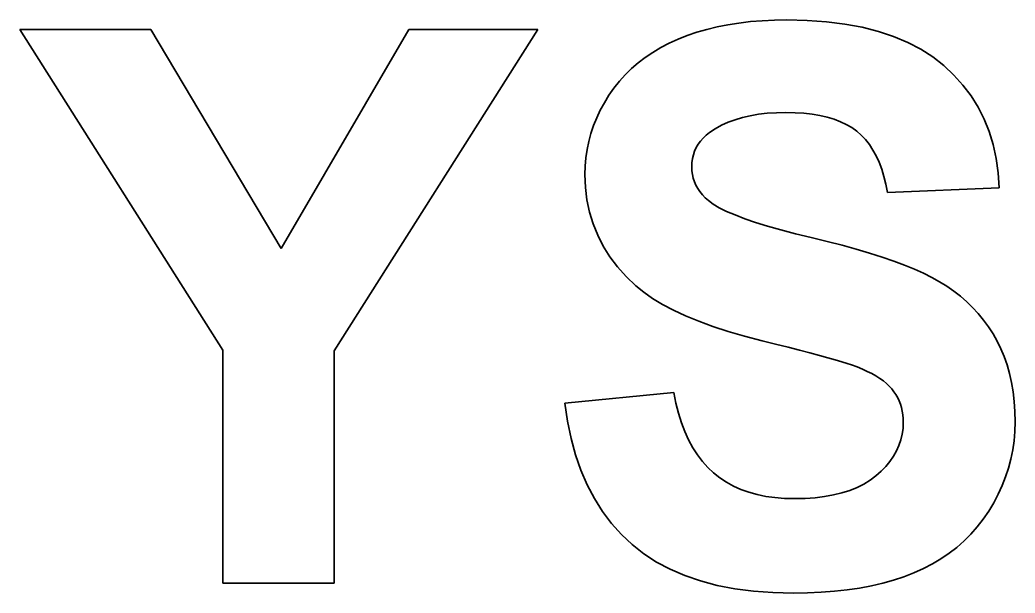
# Model space of a CAD drawing. Extents: x 23 to 417, y 3 to 294.
# Drawn here: x 213.307 to 214.745, y 106.909 to 107.737 of the extents above; entities that cross this region are included whole.
import ezdxf

# ---------------------------------------------------------------- set-up
doc = ezdxf.new("R2010")
doc.units = 0
doc.layers.get('0').update_dxf_attribs({"lineweight": 13})

# ---------------------------------------------------------------- blocks, each defined once
blk = doc.blocks.new('BLOCK4760')
at = {"color": 7, "lineweight": 35, "ltscale": 0.001921}
blk.add_line((-33.161, 42.0592), (-33.0863, 42.0773), dxfattribs=at)
at = {"color": 7, "lineweight": 35, "ltscale": 0.001972}
blk.add_line((-33.0863, 42.0773), (-33.0089, 42.0926), dxfattribs=at)
at = {"color": 7, "lineweight": 35, "ltscale": 0.002026}
blk.add_line((-33.0089, 42.0926), (-32.9289, 42.1051), dxfattribs=at)
at = {"color": 7, "lineweight": 35, "ltscale": 0.002084}
blk.add_line((-32.9289, 42.1051), (-32.8461, 42.1149), dxfattribs=at)
at = {"color": 7, "lineweight": 35, "ltscale": 0.002144}
blk.add_line((-32.8461, 42.1149), (-32.7606, 42.1218), dxfattribs=at)
at = {"color": 7, "lineweight": 35, "ltscale": 0.002207}
blk.add_line((-32.7606, 42.1218), (-32.6724, 42.126), dxfattribs=at)
at = {"color": 7, "lineweight": 35, "ltscale": 0.002272}
blk.add_line((-32.6724, 42.126), (-32.5816, 42.1274), dxfattribs=at)
at = {"color": 7, "lineweight": 35, "ltscale": 0.003673}
blk.add_line((-32.5816, 42.1274), (-32.4347, 42.1241), dxfattribs=at)
at = {"color": 7, "lineweight": 35, "ltscale": 0.003495}
blk.add_line((-32.4347, 42.1241), (-32.2952, 42.1142), dxfattribs=at)
at = {"color": 7, "lineweight": 35, "ltscale": 0.003325}
blk.add_line((-32.2952, 42.1142), (-32.1632, 42.0977), dxfattribs=at)
at = {"color": 7, "lineweight": 35, "ltscale": 0.003167}
blk.add_line((-32.1632, 42.0977), (-32.0387, 42.0746), dxfattribs=at)
at = {"color": 7, "lineweight": 35, "ltscale": 0.00302}
blk.add_line((-32.0387, 42.0746), (-31.9216, 42.0449), dxfattribs=at)
at = {"color": 7, "lineweight": 35, "ltscale": 0.02367}
blk.add_line((-38.1232, 42.0592), (-37.1764, 42.0592), dxfattribs=at)
at = {"color": 7, "lineweight": 35, "ltscale": 0.068525}
blk.add_line((-36.658, 39.7427), (-38.1232, 42.0592), dxfattribs=at)
at = {"color": 7, "lineweight": 35, "ltscale": 0.046034}
blk.add_line((-37.1764, 42.0592), (-36.235, 40.4767), dxfattribs=at)
at = {"color": 7, "lineweight": 35, "ltscale": 0.045791}
blk.add_line((-36.235, 40.4767), (-35.3128, 42.0592), dxfattribs=at)
at = {"color": 7, "lineweight": 35, "ltscale": 0.068713}
blk.add_line((-34.3824, 42.0592), (-35.8531, 39.7372), dxfattribs=at)
at = {"color": 7, "lineweight": 35, "ltscale": 0.023261}
blk.add_line((-35.3128, 42.0592), (-34.3824, 42.0592), dxfattribs=at)
at = {"color": 7, "lineweight": 35, "ltscale": 0.001751}
blk.add_line((-33.4324, 41.9592), (-33.3687, 41.9883), dxfattribs=at)
at = {"color": 7, "lineweight": 35, "ltscale": 0.00179}
blk.add_line((-33.3687, 41.9883), (-33.3022, 42.0147), dxfattribs=at)
at = {"color": 7, "lineweight": 35, "ltscale": 0.00183}
blk.add_line((-33.3022, 42.0147), (-33.2329, 42.0384), dxfattribs=at)
at = {"color": 7, "lineweight": 35, "ltscale": 0.001873}
blk.add_line((-33.2329, 42.0384), (-33.161, 42.0592), dxfattribs=at)
at = {"color": 7, "lineweight": 35, "ltscale": 0.002888}
blk.add_line((-31.9216, 42.0449), (-31.812, 42.0086), dxfattribs=at)
at = {"color": 7, "lineweight": 35, "ltscale": 0.002771}
blk.add_line((-31.812, 42.0086), (-31.7098, 41.9656), dxfattribs=at)
at = {"color": 7, "lineweight": 35, "ltscale": 0.001674}
blk.add_line((-33.5506, 41.8933), (-33.4931, 41.9275), dxfattribs=at)
at = {"color": 7, "lineweight": 35, "ltscale": 0.00171}
blk.add_line((-33.4931, 41.9275), (-33.4324, 41.9592), dxfattribs=at)
at = {"color": 7, "lineweight": 35, "ltscale": 0.002673}
blk.add_line((-31.7098, 41.9656), (-31.615, 41.9161), dxfattribs=at)
at = {"color": 7, "lineweight": 35, "ltscale": 0.002594}
blk.add_line((-31.615, 41.9161), (-31.5277, 41.86), dxfattribs=at)
at = {"color": 7, "lineweight": 35, "ltscale": 0.001618}
blk.add_line((-33.6566, 41.8174), (-33.6051, 41.8566), dxfattribs=at)
at = {"color": 7, "lineweight": 35, "ltscale": 0.001643}
blk.add_line((-33.6051, 41.8566), (-33.5506, 41.8933), dxfattribs=at)
at = {"color": 7, "lineweight": 35, "ltscale": 0.002539}
for p, q in [((-31.5277, 41.86), (-31.4479, 41.7973)), ((-31.0921, 41.2268), (-31.0702, 41.1276))]:
    blk.add_line(p, q, dxfattribs=at)
at = {"color": 7, "lineweight": 35, "ltscale": 0.001585}
blk.add_line((-33.7504, 41.7313), (-33.705, 41.7756), dxfattribs=at)
at = {"color": 7, "lineweight": 35, "ltscale": 0.001599}
blk.add_line((-33.705, 41.7756), (-33.6566, 41.8174), dxfattribs=at)
at = {"color": 7, "lineweight": 35, "ltscale": 0.002489}
blk.add_line((-31.4479, 41.7973), (-31.3754, 41.729), dxfattribs=at)
at = {"color": 7, "lineweight": 35, "ltscale": 0.001578}
blk.add_line((-33.7926, 41.6844), (-33.7504, 41.7313), dxfattribs=at)
at = {"color": 7, "lineweight": 35, "ltscale": 0.002442}
blk.add_line((-31.3754, 41.729), (-31.3101, 41.6564), dxfattribs=at)
at = {"color": 7, "lineweight": 35, "ltscale": 0.001582}
for p, q in [((-33.8681, 41.5831), (-33.8319, 41.635)), ((-31.5352, 40.2679), (-31.4799, 40.2371)), ((-32.2866, 39.6878), (-32.3476, 39.7045))]:
    blk.add_line(p, q, dxfattribs=at)
at = {"color": 7, "lineweight": 35, "ltscale": 0.001577}
blk.add_line((-33.8319, 41.635), (-33.7926, 41.6844), dxfattribs=at)
at = {"color": 7, "lineweight": 35, "ltscale": 0.002412}
blk.add_line((-31.3101, 41.6564), (-31.252, 41.5793), dxfattribs=at)
at = {"color": 7, "lineweight": 35, "ltscale": 0.001573}
blk.add_line((-33.901, 41.5295), (-33.8681, 41.5831), dxfattribs=at)
at = {"color": 7, "lineweight": 35, "ltscale": 0.002401}
blk.add_line((-31.252, 41.5793), (-31.2012, 41.4978), dxfattribs=at)
at = {"color": 7, "lineweight": 35, "ltscale": 0.001546}
blk.add_line((-33.9304, 41.4751), (-33.901, 41.5295), dxfattribs=at)
at = {"color": 7, "lineweight": 35, "ltscale": 0.002409}
blk.add_line((-31.2012, 41.4978), (-31.1576, 41.4119), dxfattribs=at)
at = {"color": 7, "lineweight": 35, "ltscale": 0.001509}
blk.add_line((-33.979, 41.3639), (-33.9564, 41.4199), dxfattribs=at)
at = {"color": 7, "lineweight": 35, "ltscale": 0.001525}
blk.add_line((-33.9564, 41.4199), (-33.9304, 41.4751), dxfattribs=at)
at = {"color": 7, "lineweight": 35, "ltscale": 0.001397}
for p, q in [((-32.9035, 41.4228), (-32.9571, 41.4069)), ((-32.2328, 39.6726), (-32.2866, 39.6878))]:
    blk.add_line(p, q, dxfattribs=at)
at = {"color": 7, "lineweight": 35, "ltscale": 0.001453}
blk.add_line((-32.8469, 41.4358), (-32.9035, 41.4228), dxfattribs=at)
at = {"color": 7, "lineweight": 35, "ltscale": 0.001514}
for p, q in [((-32.7872, 41.4459), (-32.8469, 41.4358)), ((-32.9145, 38.7372), (-32.8575, 38.7168))]:
    blk.add_line(p, q, dxfattribs=at)
at = {"color": 7, "lineweight": 35, "ltscale": 0.001579}
blk.add_line((-32.7244, 41.4531), (-32.7872, 41.4459), dxfattribs=at)
at = {"color": 7, "lineweight": 35, "ltscale": 0.001649}
blk.add_line((-32.6586, 41.4575), (-32.7244, 41.4531), dxfattribs=at)
at = {"color": 7, "lineweight": 35, "ltscale": 0.001722}
for p, q in [((-32.5898, 41.4589), (-32.6586, 41.4575)), ((-33.3444, 39.2186), (-33.32, 39.1542))]:
    blk.add_line(p, q, dxfattribs=at)
at = {"color": 7, "lineweight": 35, "ltscale": 0.001663}
for p, q in [((-32.5232, 41.4576), (-32.5898, 41.4589)), ((-31.5947, 40.2976), (-31.5352, 40.2679))]:
    blk.add_line(p, q, dxfattribs=at)
at = {"color": 7, "lineweight": 35, "ltscale": 0.001581}
blk.add_line((-32.4602, 41.4535), (-32.5232, 41.4576), dxfattribs=at)
at = {"color": 7, "lineweight": 35, "ltscale": 0.001502}
blk.add_line((-32.4005, 41.4468), (-32.4602, 41.4535), dxfattribs=at)
at = {"color": 7, "lineweight": 35, "ltscale": 0.001427}
for p, q in [((-32.3442, 41.4373), (-32.4005, 41.4468)), ((-33.1123, 38.8559), (-33.0674, 38.8207))]:
    blk.add_line(p, q, dxfattribs=at)
at = {"color": 7, "lineweight": 35, "ltscale": 0.001356}
blk.add_line((-32.2913, 41.4252), (-32.3442, 41.4373), dxfattribs=at)
at = {"color": 7, "lineweight": 35, "ltscale": 0.001291}
blk.add_line((-32.2419, 41.4103), (-32.2913, 41.4252), dxfattribs=at)
at = {"color": 7, "lineweight": 35, "ltscale": 0.001497}
blk.add_line((-33.998, 41.3072), (-33.979, 41.3639), dxfattribs=at)
at = {"color": 7, "lineweight": 35, "ltscale": 0.001241}
blk.add_line((-33.0996, 41.3418), (-33.1409, 41.3143), dxfattribs=at)
at = {"color": 7, "lineweight": 35, "ltscale": 0.00127}
for p, q in [((-33.0551, 41.3664), (-33.0996, 41.3418)), ((-33.1142, 40.7974), (-33.0705, 40.7714))]:
    blk.add_line(p, q, dxfattribs=at)
at = {"color": 7, "lineweight": 35, "ltscale": 0.001305}
blk.add_line((-33.0077, 41.3881), (-33.0551, 41.3664), dxfattribs=at)
at = {"color": 7, "lineweight": 35, "ltscale": 0.001348}
blk.add_line((-32.9571, 41.4069), (-33.0077, 41.3881), dxfattribs=at)
at = {"color": 7, "lineweight": 35, "ltscale": 0.001232}
blk.add_line((-32.1958, 41.3927), (-32.2419, 41.4103), dxfattribs=at)
at = {"color": 7, "lineweight": 35, "ltscale": 0.00118}
blk.add_line((-32.1532, 41.3725), (-32.1958, 41.3927), dxfattribs=at)
at = {"color": 7, "lineweight": 35, "ltscale": 0.001136}
for p, q in [((-32.114, 41.3495), (-32.1532, 41.3725)), ((-31.9865, 41.2272), (-32.0147, 41.2629))]:
    blk.add_line(p, q, dxfattribs=at)
at = {"color": 7, "lineweight": 35, "ltscale": 0.001101}
blk.add_line((-32.0782, 41.3239), (-32.114, 41.3495), dxfattribs=at)
at = {"color": 7, "lineweight": 35, "ltscale": 0.002435}
blk.add_line((-31.1576, 41.4119), (-31.1213, 41.3215), dxfattribs=at)
at = {"color": 7, "lineweight": 35, "ltscale": 0.001491}
blk.add_line((-34.0136, 41.2496), (-33.998, 41.3072), dxfattribs=at)
at = {"color": 7, "lineweight": 35, "ltscale": 0.000725025}
blk.add_line((-33.1871, 41.2747), (-33.2063, 41.253), dxfattribs=at)
at = {"color": 7, "lineweight": 35, "ltscale": 0.000747028}
blk.add_line((-33.1653, 41.2951), (-33.1871, 41.2747), dxfattribs=at)
at = {"color": 7, "lineweight": 35, "ltscale": 0.00077529}
blk.add_line((-33.1409, 41.3143), (-33.1653, 41.2951), dxfattribs=at)
at = {"color": 7, "lineweight": 35, "ltscale": 0.001093}
for p, q in [((-32.0452, 41.2951), (-32.0782, 41.3239)), ((-31.7432, 39.1779), (-31.7412, 39.2215))]:
    blk.add_line(p, q, dxfattribs=at)
at = {"color": 7, "lineweight": 35, "ltscale": 0.00111}
blk.add_line((-32.0147, 41.2629), (-32.0452, 41.2951), dxfattribs=at)
at = {"color": 7, "lineweight": 35, "ltscale": 0.002478}
blk.add_line((-31.1213, 41.3215), (-31.0921, 41.2268), dxfattribs=at)
at = {"color": 7, "lineweight": 35, "ltscale": 0.00149}
blk.add_line((-34.0257, 41.1912), (-34.0136, 41.2496), dxfattribs=at)
at = {"color": 7, "lineweight": 35, "ltscale": 0.000698597}
blk.add_line((-33.2371, 41.2058), (-33.2486, 41.1804), dxfattribs=at)
at = {"color": 7, "lineweight": 35, "ltscale": 0.00070039}
blk.add_line((-33.223, 41.23), (-33.2371, 41.2058), dxfattribs=at)
at = {"color": 7, "lineweight": 35, "ltscale": 0.000708995}
blk.add_line((-33.2063, 41.253), (-33.223, 41.23), dxfattribs=at)
at = {"color": 7, "lineweight": 35, "ltscale": 0.001172}
blk.add_line((-31.9607, 41.1881), (-31.9865, 41.2272), dxfattribs=at)
at = {"color": 7, "lineweight": 35, "ltscale": 0.001504}
blk.add_line((-34.0396, 41.0722), (-34.0344, 41.1321), dxfattribs=at)
at = {"color": 7, "lineweight": 35, "ltscale": 0.001494}
for p, q in [((-34.0344, 41.1321), (-34.0257, 41.1912)), ((-31.2405, 40.0502), (-31.2, 40.0063))]:
    blk.add_line(p, q, dxfattribs=at)
at = {"color": 7, "lineweight": 35, "ltscale": 0.000737246}
blk.add_line((-33.264, 41.1257), (-33.2679, 41.0965), dxfattribs=at)
at = {"color": 7, "lineweight": 35, "ltscale": 0.000716977}
blk.add_line((-33.2576, 41.1537), (-33.264, 41.1257), dxfattribs=at)
at = {"color": 7, "lineweight": 35, "ltscale": 0.000704613}
blk.add_line((-33.2486, 41.1804), (-33.2576, 41.1537), dxfattribs=at)
at = {"color": 7, "lineweight": 35, "ltscale": 0.001215}
blk.add_line((-31.9373, 41.1455), (-31.9607, 41.1881), dxfattribs=at)
at = {"color": 7, "lineweight": 35, "ltscale": 0.001266}
blk.add_line((-31.9163, 41.0994), (-31.9373, 41.1455), dxfattribs=at)
at = {"color": 7, "lineweight": 35, "ltscale": 0.002616}
blk.add_line((-31.0702, 41.1276), (-31.0556, 41.024), dxfattribs=at)
at = {"color": 7, "lineweight": 35, "ltscale": 0.001518}
for p, q in [((-34.0413, 41.0115), (-34.0396, 41.0722)), ((-31.3768, 40.1689), (-31.3289, 40.1315))]:
    blk.add_line(p, q, dxfattribs=at)
at = {"color": 7, "lineweight": 35, "ltscale": 0.000762474}
blk.add_line((-33.2679, 41.0965), (-33.2692, 41.066), dxfattribs=at)
at = {"color": 7, "lineweight": 35, "ltscale": 0.000699875}
blk.add_line((-33.2692, 41.066), (-33.268, 41.038), dxfattribs=at)
at = {"color": 7, "lineweight": 35, "ltscale": 0.001324}
blk.add_line((-31.8976, 41.0499), (-31.9163, 41.0994), dxfattribs=at)
at = {"color": 7, "lineweight": 35, "ltscale": 0.002339}
blk.add_line((-34.0376, 40.9179), (-34.0413, 41.0115), dxfattribs=at)
at = {"color": 7, "lineweight": 35, "ltscale": 0.000684595}
blk.add_line((-33.268, 41.038), (-33.2644, 41.0109), dxfattribs=at)
at = {"color": 7, "lineweight": 35, "ltscale": 0.000675254}
blk.add_line((-33.2644, 41.0109), (-33.2584, 40.9846), dxfattribs=at)
at = {"color": 7, "lineweight": 35, "ltscale": 0.000671561}
blk.add_line((-33.2584, 40.9846), (-33.2499, 40.9591), dxfattribs=at)
at = {"color": 7, "lineweight": 35, "ltscale": 0.001386}
blk.add_line((-31.8813, 40.9969), (-31.8976, 41.0499), dxfattribs=at)
at = {"color": 7, "lineweight": 35, "ltscale": 0.001454}
blk.add_line((-31.8673, 40.9404), (-31.8813, 40.9969), dxfattribs=at)
at = {"color": 7, "lineweight": 35, "ltscale": 0.002707}
blk.add_line((-31.0556, 41.024), (-31.0482, 40.9159), dxfattribs=at)
at = {"color": 7, "lineweight": 35, "ltscale": 0.002282}
blk.add_line((-34.0266, 40.8273), (-34.0376, 40.9179), dxfattribs=at)
at = {"color": 7, "lineweight": 35, "ltscale": 0.000673736}
blk.add_line((-33.2499, 40.9591), (-33.2391, 40.9344), dxfattribs=at)
at = {"color": 7, "lineweight": 35, "ltscale": 0.000681955}
blk.add_line((-33.2391, 40.9344), (-33.2259, 40.9105), dxfattribs=at)
at = {"color": 7, "lineweight": 35, "ltscale": 0.000696069}
blk.add_line((-33.2259, 40.9105), (-33.2103, 40.8874), dxfattribs=at)
at = {"color": 7, "lineweight": 35, "ltscale": 0.001526}
blk.add_line((-31.8558, 40.8805), (-31.8673, 40.9404), dxfattribs=at)
at = {"color": 7, "lineweight": 35, "ltscale": 0.02021}
blk.add_line((-31.0482, 40.9159), (-31.8558, 40.8805), dxfattribs=at)
at = {"color": 7, "lineweight": 35, "ltscale": 0.000715537}
blk.add_line((-33.2103, 40.8874), (-33.1923, 40.8652), dxfattribs=at)
at = {"color": 7, "lineweight": 35, "ltscale": 0.000739572}
blk.add_line((-33.1923, 40.8652), (-33.1719, 40.8438), dxfattribs=at)
at = {"color": 7, "lineweight": 35, "ltscale": 0.000768419}
blk.add_line((-33.1719, 40.8438), (-33.1491, 40.8232), dxfattribs=at)
at = {"color": 7, "lineweight": 35, "ltscale": 0.002241}
blk.add_line((-34.0082, 40.7396), (-34.0266, 40.8273), dxfattribs=at)
at = {"color": 7, "lineweight": 35, "ltscale": 0.001085}
blk.add_line((-33.1491, 40.8232), (-33.1142, 40.7974), dxfattribs=at)
at = {"color": 7, "lineweight": 35, "ltscale": 0.001464}
blk.add_line((-33.0705, 40.7714), (-33.0181, 40.7452), dxfattribs=at)
at = {"color": 7, "lineweight": 35, "ltscale": 0.002216}
blk.add_line((-33.9824, 40.6548), (-34.0082, 40.7396), dxfattribs=at)
at = {"color": 7, "lineweight": 35, "ltscale": 0.001665}
blk.add_line((-33.0181, 40.7452), (-32.957, 40.7188), dxfattribs=at)
at = {"color": 7, "lineweight": 35, "ltscale": 0.001869}
blk.add_line((-32.957, 40.7188), (-32.8872, 40.6922), dxfattribs=at)
at = {"color": 7, "lineweight": 35, "ltscale": 0.00221}
blk.add_line((-33.9492, 40.5728), (-33.9824, 40.6548), dxfattribs=at)
at = {"color": 7, "lineweight": 35, "ltscale": 0.002076}
blk.add_line((-32.8872, 40.6922), (-32.8086, 40.6654), dxfattribs=at)
at = {"color": 7, "lineweight": 35, "ltscale": 0.002286}
blk.add_line((-32.8086, 40.6654), (-32.7213, 40.6383), dxfattribs=at)
at = {"color": 7, "lineweight": 35, "ltscale": 0.002496}
blk.add_line((-32.7213, 40.6383), (-32.6252, 40.611), dxfattribs=at)
at = {"color": 7, "lineweight": 35, "ltscale": 0.002221}
blk.add_line((-33.9087, 40.4938), (-33.9492, 40.5728), dxfattribs=at)
at = {"color": 7, "lineweight": 35, "ltscale": 0.002708}
blk.add_line((-32.6252, 40.611), (-32.5205, 40.5835), dxfattribs=at)
at = {"color": 7, "lineweight": 35, "ltscale": 0.002921}
blk.add_line((-32.5205, 40.5835), (-32.4069, 40.5558), dxfattribs=at)
at = {"color": 7, "lineweight": 35, "ltscale": 0.002954}
blk.add_line((-32.4069, 40.5558), (-32.2921, 40.5279), dxfattribs=at)
at = {"color": 7, "lineweight": 35, "ltscale": 0.002249}
blk.add_line((-33.8608, 40.4176), (-33.9087, 40.4938), dxfattribs=at)
at = {"color": 7, "lineweight": 35, "ltscale": 0.002806}
blk.add_line((-32.2921, 40.5279), (-32.1835, 40.4997), dxfattribs=at)
at = {"color": 7, "lineweight": 35, "ltscale": 0.002659}
blk.add_line((-32.1835, 40.4997), (-32.081, 40.4714), dxfattribs=at)
at = {"color": 7, "lineweight": 35, "ltscale": 0.002294}
blk.add_line((-33.8056, 40.3444), (-33.8608, 40.4176), dxfattribs=at)
at = {"color": 7, "lineweight": 35, "ltscale": 0.002513}
blk.add_line((-32.081, 40.4714), (-31.9846, 40.4429), dxfattribs=at)
at = {"color": 7, "lineweight": 35, "ltscale": 0.002367}
blk.add_line((-31.9846, 40.4429), (-31.8943, 40.4142), dxfattribs=at)
at = {"color": 7, "lineweight": 35, "ltscale": 0.002223}
blk.add_line((-31.8943, 40.4142), (-31.8102, 40.3854), dxfattribs=at)
at = {"color": 7, "lineweight": 35, "ltscale": 0.002355}
blk.add_line((-33.743, 40.274), (-33.8056, 40.3444), dxfattribs=at)
at = {"color": 7, "lineweight": 35, "ltscale": 0.00208}
blk.add_line((-31.8102, 40.3854), (-31.7322, 40.3563), dxfattribs=at)
at = {"color": 7, "lineweight": 35, "ltscale": 0.001939}
blk.add_line((-31.7322, 40.3563), (-31.6604, 40.327), dxfattribs=at)
at = {"color": 7, "lineweight": 35, "ltscale": 0.002431}
blk.add_line((-33.673, 40.2065), (-33.743, 40.274), dxfattribs=at)
at = {"color": 7, "lineweight": 35, "ltscale": 0.0018}
blk.add_line((-31.6604, 40.327), (-31.5947, 40.2976), dxfattribs=at)
at = {"color": 7, "lineweight": 35, "ltscale": 0.00182}
blk.add_line((-33.6167, 40.1603), (-33.673, 40.2065), dxfattribs=at)
at = {"color": 7, "lineweight": 35, "ltscale": 0.001557}
blk.add_line((-31.4799, 40.2371), (-31.4271, 40.2041), dxfattribs=at)
at = {"color": 7, "lineweight": 35, "ltscale": 0.001536}
blk.add_line((-31.4271, 40.2041), (-31.3768, 40.1689), dxfattribs=at)
at = {"color": 7, "lineweight": 35, "ltscale": 0.001952}
blk.add_line((-33.5527, 40.1156), (-33.6167, 40.1603), dxfattribs=at)
at = {"color": 7, "lineweight": 35, "ltscale": 0.001506}
blk.add_line((-31.3289, 40.1315), (-31.2835, 40.0919), dxfattribs=at)
at = {"color": 7, "lineweight": 35, "ltscale": 0.002095}
blk.add_line((-33.4809, 40.0724), (-33.5527, 40.1156), dxfattribs=at)
at = {"color": 7, "lineweight": 35, "ltscale": 0.002245}
blk.add_line((-33.4014, 40.0306), (-33.4809, 40.0724), dxfattribs=at)
at = {"color": 7, "lineweight": 35, "ltscale": 0.001498}
blk.add_line((-31.2835, 40.0919), (-31.2405, 40.0502), dxfattribs=at)
at = {"color": 7, "lineweight": 35, "ltscale": 0.002403}
blk.add_line((-33.3142, 39.9903), (-33.4014, 40.0306), dxfattribs=at)
at = {"color": 7, "lineweight": 35, "ltscale": 0.002566}
blk.add_line((-33.2192, 39.9515), (-33.3142, 39.9903), dxfattribs=at)
at = {"color": 7, "lineweight": 35, "ltscale": 0.001495}
blk.add_line((-31.2, 40.0063), (-31.1619, 39.9602), dxfattribs=at)
at = {"color": 7, "lineweight": 35, "ltscale": 0.002733}
blk.add_line((-33.1164, 39.9141), (-33.2192, 39.9515), dxfattribs=at)
at = {"color": 7, "lineweight": 35, "ltscale": 0.002905}
blk.add_line((-33.0059, 39.8782), (-33.1164, 39.9141), dxfattribs=at)
at = {"color": 7, "lineweight": 35, "ltscale": 0.0015}
blk.add_line((-31.1619, 39.9602), (-31.1263, 39.9119), dxfattribs=at)
at = {"color": 7, "lineweight": 35, "ltscale": 0.00151}
blk.add_line((-31.1263, 39.9119), (-31.0932, 39.8614), dxfattribs=at)
at = {"color": 7, "lineweight": 35, "ltscale": 0.003079}
blk.add_line((-32.8877, 39.8438), (-33.0059, 39.8782), dxfattribs=at)
at = {"color": 7, "lineweight": 35, "ltscale": 0.003256}
blk.add_line((-32.7617, 39.8109), (-32.8877, 39.8438), dxfattribs=at)
at = {"color": 7, "lineweight": 35, "ltscale": 0.001522}
blk.add_line((-31.0932, 39.8614), (-31.0628, 39.8086), dxfattribs=at)
at = {"color": 7, "lineweight": 35, "ltscale": 0.002508}
blk.add_line((-32.6643, 39.7866), (-32.7617, 39.8109), dxfattribs=at)
at = {"color": 7, "lineweight": 35, "ltscale": 0.002323}
blk.add_line((-32.5743, 39.7638), (-32.6643, 39.7866), dxfattribs=at)
at = {"color": 7, "lineweight": 35, "ltscale": 0.002138}
blk.add_line((-32.4915, 39.7425), (-32.5743, 39.7638), dxfattribs=at)
at = {"color": 7, "lineweight": 35, "ltscale": 0.001538}
for p, q in [((-31.0628, 39.8086), (-31.0357, 39.7534)), ((-33.2624, 39.038), (-33.2293, 38.9862))]:
    blk.add_line(p, q, dxfattribs=at)
at = {"color": 7, "lineweight": 35, "ltscale": 0.042087}
blk.add_line((-36.658, 38.0592), (-36.658, 39.7427), dxfattribs=at)
at = {"color": 7, "lineweight": 35, "ltscale": 0.041951}
blk.add_line((-35.8531, 39.7372), (-35.8531, 38.0592), dxfattribs=at)
at = {"color": 7, "lineweight": 35, "ltscale": 0.001953}
blk.add_line((-32.4159, 39.7227), (-32.4915, 39.7425), dxfattribs=at)
at = {"color": 7, "lineweight": 35, "ltscale": 0.001767}
blk.add_line((-32.3476, 39.7045), (-32.4159, 39.7227), dxfattribs=at)
at = {"color": 7, "lineweight": 35, "ltscale": 0.00156}
blk.add_line((-31.0357, 39.7534), (-31.0118, 39.6957), dxfattribs=at)
at = {"color": 7, "lineweight": 35, "ltscale": 0.001589}
blk.add_line((-31.0118, 39.6957), (-30.991, 39.6357), dxfattribs=at)
at = {"color": 7, "lineweight": 35, "ltscale": 0.001212}
blk.add_line((-32.1863, 39.659), (-32.2328, 39.6726), dxfattribs=at)
at = {"color": 7, "lineweight": 35, "ltscale": 0.001027}
blk.add_line((-32.147, 39.6469), (-32.1863, 39.659), dxfattribs=at)
at = {"color": 7, "lineweight": 35, "ltscale": 0.000842497}
blk.add_line((-32.115, 39.6363), (-32.147, 39.6469), dxfattribs=at)
at = {"color": 7, "lineweight": 35, "ltscale": 0.001074}
blk.add_line((-32.0748, 39.6213), (-32.115, 39.6363), dxfattribs=at)
at = {"color": 7, "lineweight": 35, "ltscale": 0.00102}
blk.add_line((-32.037, 39.6058), (-32.0748, 39.6213), dxfattribs=at)
at = {"color": 7, "lineweight": 35, "ltscale": 0.001623}
blk.add_line((-30.991, 39.6357), (-30.9735, 39.5732), dxfattribs=at)
at = {"color": 7, "lineweight": 35, "ltscale": 0.000968295}
blk.add_line((-32.0017, 39.5897), (-32.037, 39.6058), dxfattribs=at)
at = {"color": 7, "lineweight": 35, "ltscale": 0.000918338}
blk.add_line((-31.969, 39.5732), (-32.0017, 39.5897), dxfattribs=at)
at = {"color": 7, "lineweight": 35, "ltscale": 0.000869075}
blk.add_line((-31.9387, 39.5561), (-31.969, 39.5732), dxfattribs=at)
at = {"color": 7, "lineweight": 35, "ltscale": 0.000822817}
blk.add_line((-31.9109, 39.5385), (-31.9387, 39.5561), dxfattribs=at)
at = {"color": 7, "lineweight": 35, "ltscale": 0.001662}
blk.add_line((-30.9735, 39.5732), (-30.9591, 39.5083), dxfattribs=at)
at = {"color": 7, "lineweight": 35, "ltscale": 0.000778569}
blk.add_line((-31.8855, 39.5204), (-31.9109, 39.5385), dxfattribs=at)
at = {"color": 7, "lineweight": 35, "ltscale": 0.000736698}
blk.add_line((-31.8627, 39.5018), (-31.8855, 39.5204), dxfattribs=at)
at = {"color": 7, "lineweight": 35, "ltscale": 0.000698937}
blk.add_line((-31.8423, 39.4827), (-31.8627, 39.5018), dxfattribs=at)
at = {"color": 7, "lineweight": 35, "ltscale": 0.000664305}
blk.add_line((-31.8244, 39.463), (-31.8423, 39.4827), dxfattribs=at)
at = {"color": 7, "lineweight": 35, "ltscale": 0.001707}
blk.add_line((-30.9591, 39.5083), (-30.9479, 39.4409), dxfattribs=at)
at = {"color": 7, "lineweight": 35, "ltscale": 0.019738}
blk.add_line((-34.1859, 39.3607), (-33.4001, 39.4371), dxfattribs=at)
at = {"color": 7, "lineweight": 35, "ltscale": 0.001965}
blk.add_line((-33.4001, 39.4371), (-33.3845, 39.3601), dxfattribs=at)
at = {"color": 7, "lineweight": 35, "ltscale": 0.00064403}
blk.add_line((-31.8086, 39.4427), (-31.8244, 39.463), dxfattribs=at)
at = {"color": 7, "lineweight": 35, "ltscale": 0.000637226}
blk.add_line((-31.7944, 39.4215), (-31.8086, 39.4427), dxfattribs=at)
at = {"color": 7, "lineweight": 35, "ltscale": 0.000633084}
blk.add_line((-31.782, 39.3995), (-31.7944, 39.4215), dxfattribs=at)
at = {"color": 7, "lineweight": 35, "ltscale": 0.000632567}
blk.add_line((-31.7711, 39.3766), (-31.782, 39.3995), dxfattribs=at)
at = {"color": 7, "lineweight": 35, "ltscale": 0.001756}
blk.add_line((-30.9479, 39.4409), (-30.9399, 39.3711), dxfattribs=at)
at = {"color": 7, "lineweight": 35, "ltscale": 0.00331}
blk.add_line((-34.1668, 39.2297), (-34.1859, 39.3607), dxfattribs=at)
at = {"color": 7, "lineweight": 35, "ltscale": 0.001879}
blk.add_line((-33.3845, 39.3601), (-33.3659, 39.2872), dxfattribs=at)
at = {"color": 7, "lineweight": 35, "ltscale": 0.000635799}
blk.add_line((-31.762, 39.3529), (-31.7711, 39.3766), dxfattribs=at)
at = {"color": 7, "lineweight": 35, "ltscale": 0.0006421}
blk.add_line((-31.7545, 39.3283), (-31.762, 39.3529), dxfattribs=at)
at = {"color": 7, "lineweight": 35, "ltscale": 0.000651935}
blk.add_line((-31.7487, 39.3029), (-31.7545, 39.3283), dxfattribs=at)
at = {"color": 7, "lineweight": 35, "ltscale": 0.001809}
blk.add_line((-30.9399, 39.3711), (-30.9351, 39.2989), dxfattribs=at)
at = {"color": 7, "lineweight": 35, "ltscale": 0.001798}
blk.add_line((-33.3659, 39.2872), (-33.3444, 39.2186), dxfattribs=at)
at = {"color": 7, "lineweight": 35, "ltscale": 0.000664706}
blk.add_line((-31.7445, 39.2766), (-31.7487, 39.3029), dxfattribs=at)
at = {"color": 7, "lineweight": 35, "ltscale": 0.000680384}
blk.add_line((-31.742, 39.2495), (-31.7445, 39.2766), dxfattribs=at)
at = {"color": 7, "lineweight": 35, "ltscale": 0.001867}
blk.add_line((-30.9351, 39.2989), (-30.9335, 39.2243), dxfattribs=at)
at = {"color": 7, "lineweight": 35, "ltscale": 0.003181}
blk.add_line((-34.1412, 39.105), (-34.1668, 39.2297), dxfattribs=at)
at = {"color": 7, "lineweight": 35, "ltscale": 0.000699154}
blk.add_line((-31.7412, 39.2215), (-31.742, 39.2495), dxfattribs=at)
at = {"color": 7, "lineweight": 35, "ltscale": 0.001709}
blk.add_line((-30.9335, 39.2243), (-30.9355, 39.156), dxfattribs=at)
at = {"color": 7, "lineweight": 35, "ltscale": 0.001653}
blk.add_line((-33.32, 39.1542), (-33.2927, 39.094), dxfattribs=at)
at = {"color": 7, "lineweight": 35, "ltscale": 0.001065}
for p, q in [((-31.759, 39.094), (-31.7491, 39.1354)), ((-31.7728, 39.0537), (-31.759, 39.094))]:
    blk.add_line(p, q, dxfattribs=at)
at = {"color": 7, "lineweight": 35, "ltscale": 0.001073}
blk.add_line((-31.7491, 39.1354), (-31.7432, 39.1779), dxfattribs=at)
at = {"color": 7, "lineweight": 35, "ltscale": 0.001693}
blk.add_line((-30.9355, 39.156), (-30.9412, 39.0885), dxfattribs=at)
at = {"color": 7, "lineweight": 35, "ltscale": 0.003063}
blk.add_line((-34.109, 38.9868), (-34.1412, 39.105), dxfattribs=at)
at = {"color": 7, "lineweight": 35, "ltscale": 0.001591}
blk.add_line((-33.2927, 39.094), (-33.2624, 39.038), dxfattribs=at)
at = {"color": 7, "lineweight": 35, "ltscale": 0.001076}
blk.add_line((-31.7906, 39.0145), (-31.7728, 39.0537), dxfattribs=at)
at = {"color": 7, "lineweight": 35, "ltscale": 0.001681}
blk.add_line((-30.9412, 39.0885), (-30.9507, 39.0219), dxfattribs=at)
at = {"color": 7, "lineweight": 35, "ltscale": 0.002958}
blk.add_line((-34.0702, 38.875), (-34.109, 38.9868), dxfattribs=at)
at = {"color": 7, "lineweight": 35, "ltscale": 0.001493}
for p, q in [((-33.2293, 38.9862), (-33.1932, 38.9385)), ((-32.1849, 38.7116), (-32.128, 38.7298))]:
    blk.add_line(p, q, dxfattribs=at)
at = {"color": 7, "lineweight": 35, "ltscale": 0.001125}
blk.add_line((-31.8381, 38.9395), (-31.8124, 38.9765), dxfattribs=at)
at = {"color": 7, "lineweight": 35, "ltscale": 0.001096}
blk.add_line((-31.8124, 38.9765), (-31.7906, 39.0145), dxfattribs=at)
at = {"color": 7, "lineweight": 35, "ltscale": 0.001676}
blk.add_line((-30.9507, 39.0219), (-30.9641, 38.9562), dxfattribs=at)
at = {"color": 7, "lineweight": 35, "ltscale": 0.001459}
blk.add_line((-33.1932, 38.9385), (-33.1542, 38.8951), dxfattribs=at)
at = {"color": 7, "lineweight": 35, "ltscale": 0.001208}
blk.add_line((-31.9014, 38.869), (-31.8678, 38.9037), dxfattribs=at)
at = {"color": 7, "lineweight": 35, "ltscale": 0.001163}
blk.add_line((-31.8678, 38.9037), (-31.8381, 38.9395), dxfattribs=at)
at = {"color": 7, "lineweight": 35, "ltscale": 0.001677}
blk.add_line((-30.9641, 38.9562), (-30.9813, 38.8914), dxfattribs=at)
at = {"color": 7, "lineweight": 35, "ltscale": 0.002868}
blk.add_line((-34.025, 38.7696), (-34.0702, 38.875), dxfattribs=at)
at = {"color": 7, "lineweight": 35, "ltscale": 0.001435}
blk.add_line((-33.1542, 38.8951), (-33.1123, 38.8559), dxfattribs=at)
at = {"color": 7, "lineweight": 35, "ltscale": 0.0013}
blk.add_line((-31.9805, 38.8041), (-31.939, 38.8355), dxfattribs=at)
at = {"color": 7, "lineweight": 35, "ltscale": 0.00126}
blk.add_line((-31.939, 38.8355), (-31.9014, 38.869), dxfattribs=at)
at = {"color": 7, "lineweight": 35, "ltscale": 0.001695}
blk.add_line((-31.0023, 38.8274), (-31.0271, 38.7644), dxfattribs=at)
at = {"color": 7, "lineweight": 35, "ltscale": 0.001683}
blk.add_line((-30.9813, 38.8914), (-31.0023, 38.8274), dxfattribs=at)
at = {"color": 7, "lineweight": 35, "ltscale": 0.002793}
blk.add_line((-33.9731, 38.6707), (-34.025, 38.7696), dxfattribs=at)
at = {"color": 7, "lineweight": 35, "ltscale": 0.001434}
blk.add_line((-33.0674, 38.8207), (-33.0194, 38.7891), dxfattribs=at)
at = {"color": 7, "lineweight": 35, "ltscale": 0.001451}
blk.add_line((-33.0194, 38.7891), (-32.9685, 38.7613), dxfattribs=at)
at = {"color": 7, "lineweight": 35, "ltscale": 0.001478}
blk.add_line((-32.9685, 38.7613), (-32.9145, 38.7372), dxfattribs=at)
at = {"color": 7, "lineweight": 35, "ltscale": 0.001376}
blk.add_line((-32.075, 38.7513), (-32.0258, 38.776), dxfattribs=at)
at = {"color": 7, "lineweight": 35, "ltscale": 0.001333}
blk.add_line((-32.0258, 38.776), (-31.9805, 38.8041), dxfattribs=at)
at = {"color": 7, "lineweight": 35, "ltscale": 0.001712}
blk.add_line((-31.0271, 38.7644), (-31.0558, 38.7021), dxfattribs=at)
at = {"color": 7, "lineweight": 35, "ltscale": 0.001558}
blk.add_line((-32.8575, 38.7168), (-32.7974, 38.7001), dxfattribs=at)
at = {"color": 7, "lineweight": 35, "ltscale": 0.00161}
blk.add_line((-32.7974, 38.7001), (-32.7344, 38.6871), dxfattribs=at)
at = {"color": 7, "lineweight": 35, "ltscale": 0.001669}
blk.add_line((-32.7344, 38.6871), (-32.6683, 38.6778), dxfattribs=at)
at = {"color": 7, "lineweight": 35, "ltscale": 0.001723}
blk.add_line((-32.3786, 38.677), (-32.3102, 38.6852), dxfattribs=at)
at = {"color": 7, "lineweight": 35, "ltscale": 0.00164}
blk.add_line((-32.3102, 38.6852), (-32.2456, 38.6968), dxfattribs=at)
at = {"color": 7, "lineweight": 35, "ltscale": 0.001563}
blk.add_line((-32.2456, 38.6968), (-32.1849, 38.7116), dxfattribs=at)
at = {"color": 7, "lineweight": 35, "ltscale": 0.00143}
blk.add_line((-32.128, 38.7298), (-32.075, 38.7513), dxfattribs=at)
at = {"color": 7, "lineweight": 35, "ltscale": 0.001735}
blk.add_line((-31.0558, 38.7021), (-31.0883, 38.6408), dxfattribs=at)
at = {"color": 7, "lineweight": 35, "ltscale": 0.002736}
blk.add_line((-33.9147, 38.5781), (-33.9731, 38.6707), dxfattribs=at)
at = {"color": 7, "lineweight": 35, "ltscale": 0.001734}
blk.add_line((-32.6683, 38.6778), (-32.5992, 38.6722), dxfattribs=at)
at = {"color": 7, "lineweight": 35, "ltscale": 0.001805}
blk.add_line((-32.5992, 38.6722), (-32.527, 38.6704), dxfattribs=at)
at = {"color": 7, "lineweight": 35, "ltscale": 0.001903}
blk.add_line((-32.527, 38.6704), (-32.4509, 38.672), dxfattribs=at)
at = {"color": 7, "lineweight": 35, "ltscale": 0.001811}
blk.add_line((-32.4509, 38.672), (-32.3786, 38.677), dxfattribs=at)
at = {"color": 7, "lineweight": 35, "ltscale": 0.001763}
blk.add_line((-31.0883, 38.6408), (-31.1245, 38.5803), dxfattribs=at)
at = {"color": 7, "lineweight": 35, "ltscale": 0.002697}
for p, q in [((-33.8498, 38.4919), (-33.9147, 38.5781)), ((-33.6154, 38.2723), (-33.7003, 38.3389))]:
    blk.add_line(p, q, dxfattribs=at)
at = {"color": 7, "lineweight": 35, "ltscale": 0.001769}
blk.add_line((-31.1245, 38.5803), (-31.1643, 38.5219), dxfattribs=at)
at = {"color": 7, "lineweight": 35, "ltscale": 0.002677}
for p, q in [((-33.7783, 38.4122), (-33.8498, 38.4919)), ((-33.7003, 38.3389), (-33.7783, 38.4122))]:
    blk.add_line(p, q, dxfattribs=at)
at = {"color": 7, "lineweight": 35, "ltscale": 0.001744}
blk.add_line((-31.2073, 38.4665), (-31.2534, 38.4141), dxfattribs=at)
at = {"color": 7, "lineweight": 35, "ltscale": 0.001752}
blk.add_line((-31.1643, 38.5219), (-31.2073, 38.4665), dxfattribs=at)
at = {"color": 7, "lineweight": 35, "ltscale": 0.001741}
blk.add_line((-31.2534, 38.4141), (-31.3027, 38.3649), dxfattribs=at)
at = {"color": 7, "lineweight": 35, "ltscale": 0.001746}
blk.add_line((-31.3027, 38.3649), (-31.3551, 38.3187), dxfattribs=at)
at = {"color": 7, "lineweight": 35, "ltscale": 0.002738}
blk.add_line((-33.5236, 38.2127), (-33.6154, 38.2723), dxfattribs=at)
at = {"color": 7, "lineweight": 35, "ltscale": 0.001777}
blk.add_line((-31.4107, 38.2757), (-31.4695, 38.2357), dxfattribs=at)
at = {"color": 7, "lineweight": 35, "ltscale": 0.001759}
blk.add_line((-31.3551, 38.3187), (-31.4107, 38.2757), dxfattribs=at)
at = {"color": 7, "lineweight": 35, "ltscale": 0.002801}
blk.add_line((-33.4246, 38.1601), (-33.5236, 38.2127), dxfattribs=at)
at = {"color": 7, "lineweight": 35, "ltscale": 0.001834}
blk.add_line((-31.5314, 38.1988), (-31.5965, 38.165), dxfattribs=at)
at = {"color": 7, "lineweight": 35, "ltscale": 0.001802}
blk.add_line((-31.4695, 38.2357), (-31.5314, 38.1988), dxfattribs=at)
at = {"color": 7, "lineweight": 35, "ltscale": 0.002883}
blk.add_line((-33.3187, 38.1145), (-33.4246, 38.1601), dxfattribs=at)
at = {"color": 7, "lineweight": 35, "ltscale": 0.002985}
blk.add_line((-33.2057, 38.0759), (-33.3187, 38.1145), dxfattribs=at)
at = {"color": 7, "lineweight": 35, "ltscale": 0.001975}
blk.add_line((-31.7364, 38.1065), (-31.8114, 38.0817), dxfattribs=at)
at = {"color": 7, "lineweight": 35, "ltscale": 0.001919}
blk.add_line((-31.6648, 38.1342), (-31.7364, 38.1065), dxfattribs=at)
at = {"color": 7, "lineweight": 35, "ltscale": 0.001872}
blk.add_line((-31.5965, 38.165), (-31.6648, 38.1342), dxfattribs=at)
at = {"color": 7, "lineweight": 35, "ltscale": 0.020123}
blk.add_line((-35.8531, 38.0592), (-36.658, 38.0592), dxfattribs=at)
at = {"color": 7, "lineweight": 35, "ltscale": 0.003103}
blk.add_line((-33.0857, 38.0443), (-33.2057, 38.0759), dxfattribs=at)
at = {"color": 7, "lineweight": 35, "ltscale": 0.003235}
blk.add_line((-32.9586, 38.0198), (-33.0857, 38.0443), dxfattribs=at)
at = {"color": 7, "lineweight": 35, "ltscale": 0.002171}
blk.add_line((-31.9717, 38.0408), (-32.057, 38.0247), dxfattribs=at)
at = {"color": 7, "lineweight": 35, "ltscale": 0.002101}
blk.add_line((-31.8898, 38.0598), (-31.9717, 38.0408), dxfattribs=at)
at = {"color": 7, "lineweight": 35, "ltscale": 0.002036}
blk.add_line((-31.8114, 38.0817), (-31.8898, 38.0598), dxfattribs=at)
at = {"color": 7, "lineweight": 35, "ltscale": 0.003381}
blk.add_line((-32.8245, 38.0023), (-32.9586, 38.0198), dxfattribs=at)
at = {"color": 7, "lineweight": 35, "ltscale": 0.003538}
blk.add_line((-32.6834, 37.9918), (-32.8245, 38.0023), dxfattribs=at)
at = {"color": 7, "lineweight": 35, "ltscale": 0.003706}
blk.add_line((-32.5352, 37.9883), (-32.6834, 37.9918), dxfattribs=at)
at = {"color": 7, "lineweight": 35, "ltscale": 0.002563}
blk.add_line((-32.4327, 37.9897), (-32.5352, 37.9883), dxfattribs=at)
at = {"color": 7, "lineweight": 35, "ltscale": 0.002479}
blk.add_line((-32.3336, 37.9941), (-32.4327, 37.9897), dxfattribs=at)
at = {"color": 7, "lineweight": 35, "ltscale": 0.002398}
blk.add_line((-32.238, 38.0014), (-32.3336, 37.9941), dxfattribs=at)
at = {"color": 7, "lineweight": 35, "ltscale": 0.002319}
blk.add_line((-32.1458, 38.0116), (-32.238, 38.0014), dxfattribs=at)
at = {"color": 7, "lineweight": 35, "ltscale": 0.002243}
blk.add_line((-32.057, 38.0247), (-32.1458, 38.0116), dxfattribs=at)

msp = doc.modelspace()

# ---------------------------------------------------------------- block references
at = {"lineweight": 0, "xscale": 0.2, "yscale": 0.2, "zscale": 0.2}
msp.add_blockref('BLOCK4760', (220.9318, 99.3118), dxfattribs=at)

doc.saveas('drawing.dxf')
